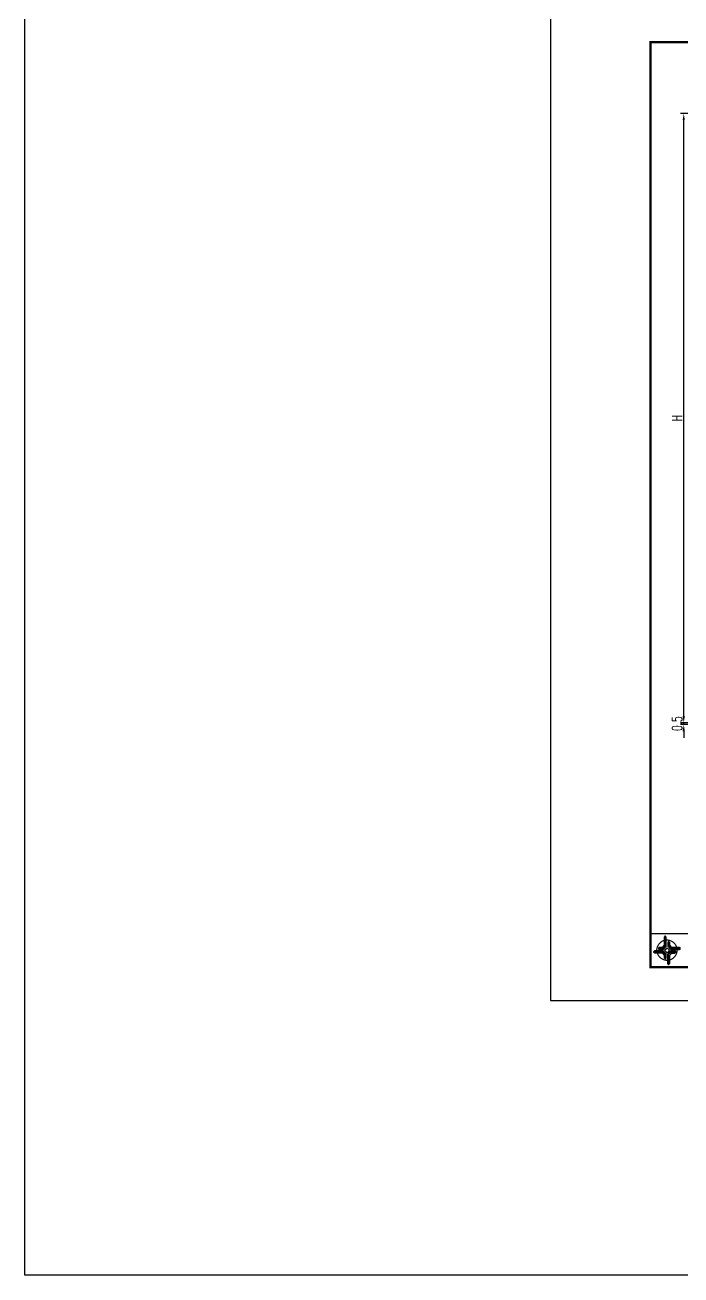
# Model space of a CAD drawing. Extents: x 4349 to 271026, y -15323 to -8945.
# Drawn here: x 4349.4 to 4546.1, y -15323.1 to -14948.7 of the extents above; entities that cross this region are included whole.
import ezdxf

# ---------------------------------------------------------------- set-up
doc = ezdxf.new("R2010")
doc.units = 0
doc.header["$LTSCALE"] = 2
doc.header["$PDMODE"] = 32
doc.header["$PDSIZE"] = 0.3
doc.layers.get('0').update_dxf_attribs({"linetype": 'CONTINUOUS'})
doc.layers.get('DEFPOINTS').update_dxf_attribs({"linetype": 'CONTINUOUS'})
doc.layers.add('图框', color=7, linetype='CONTINUOUS')
doc.layers.add('尺寸标注', color=4, linetype='CONTINUOUS')
doc.styles.get("Standard").update_dxf_attribs({"font": 'simplex1.shx', "width": 0.7, "bigfont": 'hztxt.shx'})
doc.dimstyles.new('1：10', dxfattribs={"dimtxt": 3, "dimasz": 2, "dimexe": 1, "dimexo": 1, "dimgap": 0.5, "dimtad": 1, "dimrnd": 0.0095, "dimdsep": 46, "dimtxsty": 'Standard', "dimcen": 0.09, "dimclrd": 256, "dimclre": 256, "dimadec": 0, "dimazin": 0, "dimtfac": 1, "dimtix": 1, "dimtmove": 2, "dimatfit": 3, "dimfxl": 0, "dimtolj": 1, "dimtzin": 0, "dimarcsym": 0})

# ---------------------------------------------------------------- blocks, each defined once
blk = doc.blocks.new('tb')
at = {"lineweight": -3}
h = blk.add_hatch(color=256, dxfattribs=at)
h.paths.add_polyline_path([(-1.23, -0.13), (-3.78, -0.14), (-4.14, -0.41), (-1.4, -0.44), (-0.56, -1.24), (-0.54, -2.62), (-0.27, -2.2), (-0.26, -1.06)])
h.paths.add_polyline_path([(0.13, -1.08), (0.14, -3.86), (0.41, -4.26), (0.44, -1.24), (1.25, -0.43), (2.66, -0.43), (2.26, -0.16), (1.07, -0.15)])
h.paths.add_polyline_path([(1.08, 0.3), (3.62, 0.3), (4.02, 0.56), (1.25, 0.57), (0.43, 1.39), (0.43, 2.8), (0.16, 2.41), (0.15, 1.24)])
h.paths.add_polyline_path([(-0.28, 1.21), (-0.28, 3.99), (-0.56, 4.39), (-0.57, 1.41), (-1.38, 0.6), (-2.74, 0.56), (-2.33, 0.3), (-1.2, 0.29)])
for p, q in [((-0.56, 4.39), (-0.57, 1.41)), ((-1.38, 0.6), (-2.74, 0.56)), ((-0.57, 1.41), (-1.38, 0.6)), ((0.43, 2.8), (0.43, 1.39)), ((0.43, 1.39), (1.25, 0.57)), ((1.25, 0.57), (4.02, 0.56)), ((-4.14, -0.41), (-1.4, -0.44)), ((-1.4, -0.44), (-0.56, -1.24)), ((-0.56, -1.24), (-0.54, -2.62)), ((0.41, -4.26), (0.44, -1.24)), ((0.44, -1.24), (1.25, -0.43)), ((1.25, -0.43), (2.66, -0.43))]:
    blk.add_line(p, q, dxfattribs=at)
at = {"lineweight": -3, "flags": 128}
for points in [[(-0.9, 3.99), (-0.9, 1.58), (-1.53, 0.91), (-2.34, 0.91), (-2.74, 0.56), (-2.33, 0.3), (-1.2, 0.29), (-0.28, 1.21), (-0.28, 3.99), (-0.56, 4.39)], [(-0.04, 0.77), (0.68, 0.04), (-0.04, -0.69), (-0.77, 0.05)], [(3.62, 0.92), (1.43, 0.92), (0.77, 1.54), (0.77, 2.38), (0.43, 2.8), (0.16, 2.41), (0.15, 1.24), (1.08, 0.3), (3.62, 0.3), (4.02, 0.56)], [(-3.73, -0.76), (-1.54, -0.76), (-0.89, -1.39), (-0.89, -2.21), (-0.54, -2.62), (-0.27, -2.2), (-0.26, -1.06), (-1.23, -0.13), (-3.78, -0.14), (-4.14, -0.41)], [(0.75, -3.85), (0.75, -1.43), (1.4, -0.78), (2.26, -0.78), (2.66, -0.43), (2.26, -0.16), (1.07, -0.15), (0.13, -1.08), (0.14, -3.86), (0.41, -4.26)]]:
    blk.add_lwpolyline(points, close=True, dxfattribs=at)
at = {"lineweight": -3, "const_width": 0.35, "flags": 128}
for points in [[(-0.9, 3.02, 0.324167), (-3.16, -0.14)], [(2.88, 0.92, 0.324403), (-0.24, 3.15)], [(0.75, -2.86, 0.325418), (3.02, 0.26)], [(-2.98, -0.76, 0.322976), (0.14, -2.98)]]:
    blk.add_lwpolyline(points, format="xyb", dxfattribs=at)
blk = doc.blocks.new('*D931')
at = {"layer": 'DEFPOINTS', "color": 0, "linetype": 'Continuous'}
for p in [(4546.88, -15157.73), (4555.55, -15157.73), (4555.55, -15158.23)]:
    blk.add_point(p, dxfattribs=at)
at = {"layer": '尺寸标注', "linetype": 'Continuous', "lineweight": -2}
for p, q in [((4546.88, -15155.73), (4546.88, -15153.73)), ((4552.88, -15157.73), (4545.88, -15157.73)), ((4552.88, -15158.23), (4545.88, -15158.23)), ((4546.88, -15158.23), (4546.88, -15157.73)), ((4546.88, -15160.23), (4546.88, -15162.23))]:
    blk.add_line(p, q, dxfattribs=at)
at = {"layer": '尺寸标注', "linetype": 'Continuous'}
for points in [[(4546.55, -15155.73), (4547.22, -15155.73), (4546.88, -15157.73)], [(4546.55, -15160.23), (4547.22, -15160.23), (4546.88, -15158.23)]]:
    blk.add_solid(points, dxfattribs=at)
at = {"layer": '尺寸标注', "color": 0, "linetype": 'Continuous', "insert": (4544.88, -15157.98), "char_height": 3, "attachment_point": 5, "rotation": 90}
blk.add_mtext('\\A1;0.5', dxfattribs=at)
blk = doc.blocks.new('*D932')
at = {"layer": 'DEFPOINTS', "color": 0, "linetype": 'Continuous'}
for p in [(4546.88, -14975.23), (4560.88, -14975.23), (4546.88, -15157.73)]:
    blk.add_point(p, dxfattribs=at)
at = {"layer": '尺寸标注', "linetype": 'Continuous', "lineweight": -2}
for p, q in [((4552.88, -14975.23), (4545.88, -14975.23)), ((4546.88, -15155.73), (4546.88, -14977.23)), ((4546.88, -15157.73), (4545.88, -15157.73))]:
    blk.add_line(p, q, dxfattribs=at)
at = {"layer": '尺寸标注', "linetype": 'Continuous'}
for points in [[(4546.55, -14977.23), (4547.22, -14977.23), (4546.88, -14975.23)], [(4546.55, -15155.73), (4547.22, -15155.73), (4546.88, -15157.73)]]:
    blk.add_solid(points, dxfattribs=at)
at = {"layer": '尺寸标注', "color": 0, "linetype": 'Continuous', "insert": (4544.88, -15066.48), "char_height": 3, "attachment_point": 5, "rotation": 90}
blk.add_mtext('\\A1;H', dxfattribs=at)
blk = doc.blocks.new('12345')
at = {"layer": '图框'}
blk.add_lwpolyline([(4926.93, -9362.88), (4926.93, -9065.88), (4506.93, -9065.88), (4506.93, -9362.88)], close=True, dxfattribs=at)
blk = doc.blocks.new('123456')
at = {"layer": '图框', "linetype": 'Continuous'}
blk.add_blockref('12345', (0, -2522.15), dxfattribs=at)

msp = doc.modelspace()

# ---------------------------------------------------------------- linework, layer by layer
at = {"layer": '图框', "linetype": 'Continuous'}
msp.add_lwpolyline([(4349.44171, -13932.41183), (7922.30761, -13932.41183), (7922.30761, -15323.10152), (4349.44171, -15323.10152)], close=True, dxfattribs=at)
at = {"layer": '图框'}
for points, const_width in [([(4916.92857, -14953.90394), (4536.92857, -14953.90394), (4536.92858, -15230.90394), (4916.92858, -15230.90394), (4916.92857, -14953.90394)], 0.7), ([(4536.92858, -15220.90394), (4916.92858, -15220.90394)], 0.4)]:
    msp.add_lwpolyline(points, dxfattribs=dict(at, const_width=const_width))

# ---------------------------------------------------------------- block references
at = {"layer": '图框', "color": 1, "linetype": 'Continuous'}
msp.add_blockref('123456', (0, -3355.87737), dxfattribs=at)
at = {"layer": '图框', "lineweight": -3}
msp.add_blockref('tb', (4541.92431, -15225.8986), dxfattribs=at)

# ---------------------------------------------------------------- dimensions: what is measured, and where the dimension line sits
at = {"layer": '尺寸标注', "linetype": 'Continuous'}
dim = msp.add_linear_dim(base=(4546.88178, -14975.23132), p1=(4546.88178, -15157.73132), p2=(4560.88405, -14975.23132), angle=90, text='H', dimstyle='1：10', dxfattribs=at)
dim.commit()
dim.dimension.update_dxf_attribs({"geometry": '*D932', "text_midpoint": (4544.88178, -15066.48132)})
dim = msp.add_linear_dim(base=(4546.88178, -15157.73132), p1=(4555.54655, -15158.23132), p2=(4555.54655, -15157.73132), angle=90, dimstyle='1：10', dxfattribs=at)
dim.commit()
dim.dimension.update_dxf_attribs({"geometry": '*D931', "text_midpoint": (4544.88178, -15157.98132)})

doc.saveas('drawing.dxf')
